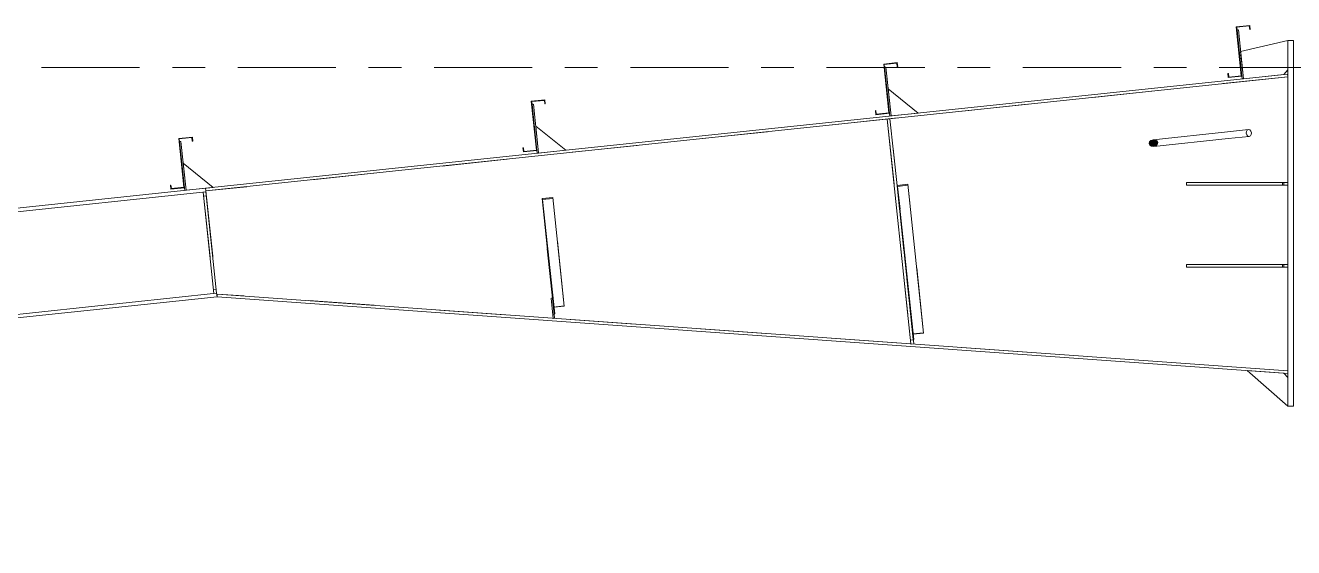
# Model space of a CAD drawing. Header units: millimetres. Extents: x -65 to 757, y -38 to 536.
# Drawn here: x 306.58 to 345.34, y 98.87 to 114.83 of the extents above; entities that cross this region are included whole.
import ezdxf

# ---------------------------------------------------------------- set-up
doc = ezdxf.new("R2010")
doc.units = ezdxf.units.MM
for name, pattern in [('XKITLINE00', [0]), ('XKITLINE02', [4, 2, -2]), ('XKITLINE03', [6, 3, -1, 1, -1])]:
    doc.linetypes.add(name, pattern=pattern)
doc.layers.add('Part', color=2, linetype='Continuous', lineweight=0)
doc.layers.add('S-grid', color=1, linetype='Continuous', lineweight=0)

# ---------------------------------------------------------------- blocks, each defined once
blk = doc.blocks.new('*A9')
at = {"layer": 'Part'}
blk.add_hatch(color=3, dxfattribs=at).paths.add_polyline_path([(322.039, 112.509), (322.453, 112.553), (322.466, 112.428), (322.451, 112.427), (322.44, 112.536), (322.055, 112.496), (322.213, 111.002), (321.798, 110.958), (321.785, 111.083), (321.8, 111.084), (321.811, 110.975), (322.196, 111.016)], flags=17)
blk = doc.blocks.new('*A10')
at = {"layer": 'Part'}
blk.add_hatch(color=3, dxfattribs=at).paths.add_polyline_path([(332.812, 113.645), (333.226, 113.689), (333.24, 113.565), (333.225, 113.563), (333.213, 113.672), (332.829, 113.632), (332.986, 112.139), (332.572, 112.095), (332.559, 112.219), (332.574, 112.221), (332.585, 112.111), (332.97, 112.152)], flags=17)
blk = doc.blocks.new('*A11')
at = {"layer": 'Part'}
blk.add_hatch(color=3, dxfattribs=at).paths.add_polyline_path([(343.586, 114.782), (344, 114.825), (344.013, 114.701), (343.998, 114.699), (343.987, 114.809), (343.602, 114.768), (343.76, 113.275), (343.345, 113.231), (343.332, 113.355), (343.347, 113.357), (343.359, 113.248), (343.743, 113.288)], flags=17)
blk = doc.blocks.new('*A116')
at = {"layer": 'Part'}
blk.add_hatch(color=3, dxfattribs=at).paths.add_polyline_path([(311.265, 111.373), (311.679, 111.416), (311.692, 111.292), (311.677, 111.29), (311.666, 111.4), (311.281, 111.359), (311.439, 109.866), (311.025, 109.822), (311.011, 109.946), (311.026, 109.948), (311.038, 109.839), (311.422, 109.879)], flags=17)
blk = doc.blocks.new('*A117')
at = {"layer": 'Part'}
blk.add_hatch(color=3, dxfattribs=at).paths.add_polyline_path([(311.265, 111.373), (311.679, 111.416), (311.692, 111.292), (311.677, 111.29), (311.666, 111.4), (311.281, 111.359), (311.439, 109.866), (311.025, 109.822), (311.011, 109.946), (311.026, 109.948), (311.038, 109.839), (311.422, 109.879)], flags=17)
blk = doc.blocks.new('*A120')
at = {"layer": 'Part'}
blk.add_hatch(color=3, dxfattribs=at).paths.add_polyline_path([(322.039, 112.509), (322.453, 112.553), (322.466, 112.428), (322.451, 112.427), (322.44, 112.536), (322.055, 112.496), (322.213, 111.002), (321.798, 110.958), (321.785, 111.083), (321.8, 111.084), (321.811, 110.975), (322.196, 111.016)], flags=17)
blk = doc.blocks.new('*A121')
at = {"layer": 'Part'}
blk.add_hatch(color=3, dxfattribs=at).paths.add_polyline_path([(332.812, 113.645), (333.226, 113.689), (333.24, 113.565), (333.225, 113.563), (333.213, 113.672), (332.829, 113.632), (332.986, 112.139), (332.572, 112.095), (332.559, 112.219), (332.574, 112.221), (332.585, 112.111), (332.97, 112.152)], flags=17)
blk = doc.blocks.new('*A122')
at = {"layer": 'Part'}
blk.add_hatch(color=3, dxfattribs=at).paths.add_polyline_path([(343.586, 114.782), (344, 114.825), (344.013, 114.701), (343.998, 114.699), (343.987, 114.809), (343.602, 114.768), (343.76, 113.275), (343.345, 113.231), (343.332, 113.355), (343.347, 113.357), (343.359, 113.248), (343.743, 113.288)], flags=17)
blk = doc.blocks.new('*A127')
at = {"layer": 'Part'}
blk.add_hatch(color=3, dxfattribs=at).paths.add_polyline_path([(333.218, 109.937), (333.55, 109.972), (333.553, 109.94), (333.238, 109.907), (333.303, 109.294), (333.286, 109.292)], flags=17)
blk = doc.blocks.new('*A128')
at = {"layer": 'Part'}
blk.add_hatch(color=3, dxfattribs=at).paths.add_polyline_path([(322.367, 109.533), (322.699, 109.568), (322.702, 109.542), (322.387, 109.509), (322.439, 109.014), (322.422, 109.012)], flags=17)
blk = doc.blocks.new('*A138')
at = {"layer": 'Part'}
blk.add_hatch(color=3, dxfattribs=at).paths.add_polyline_path([(341.11, 111.326), (341.163, 111.294), (341.186, 111.244), (341.174, 111.19), (341.129, 111.147), (341.065, 111.126), (340.997, 111.133), (340.945, 111.166), (340.922, 111.216), (340.934, 111.27), (340.978, 111.313), (341.043, 111.333)], flags=17)
blk = doc.blocks.new('*A476')
at = {"layer": 'S-grid', "color": 1, "linetype": 'XKITLINE03', "lineweight": 0}
blk.add_line((259.068, 113.542), (435.099, 113.542), dxfattribs=at)
blk = doc.blocks.new('*A479')
at = {"layer": 'Part', "color": 2, "linetype": 'XKITLINE00', "lineweight": 0}
for p, q in [((312.084, 109.85), (239.45, 102.189)), ((312.095, 109.742), (239.462, 102.081)), ((312.093, 109.767), (312.095, 109.742)), ((312.422, 106.643), (247.476, 99.793)), ((312.422, 106.643), (312.434, 106.535)), ((312.434, 106.535), (247.487, 99.685)), ((247.145, 99.758), (239.788, 98.982)), ((247.156, 99.65), (239.8, 98.874))]:
    blk.add_line(p, q, dxfattribs=at)
at = {"layer": 'Part', "color": 7, "linetype": 'XKITLINE02', "lineweight": 0}
for p, q in [((312.084, 109.85), (312.093, 109.767)), ((312.095, 109.742), (312.422, 106.643)), ((239.45, 102.189), (239.8, 98.874)), ((247.476, 99.793), (247.145, 99.758)), ((247.487, 99.685), (247.156, 99.65))]:
    blk.add_line(p, q, dxfattribs=at)
blk = doc.blocks.new('*A489')
at = {"layer": 'Part', "color": 2, "linetype": 'XKITLINE00', "lineweight": 0}
for p, q in [((322.039, 112.509), (322.453, 112.553)), ((322.196, 111.016), (322.039, 112.509)), ((322.44, 112.536), (322.055, 112.496)), ((322.055, 112.496), (322.213, 111.002)), ((322.451, 112.427), (322.44, 112.536)), ((322.466, 112.428), (322.451, 112.427)), ((322.453, 112.553), (322.466, 112.428)), ((321.785, 111.083), (321.8, 111.084)), ((321.798, 110.958), (321.785, 111.083)), ((322.213, 111.002), (321.798, 110.958)), ((321.8, 111.084), (321.811, 110.975)), ((321.811, 110.975), (322.196, 111.016))]:
    blk.add_line(p, q, dxfattribs=at)
blk = doc.blocks.new('*A490')
at = {"layer": 'Part', "color": 2, "linetype": 'XKITLINE00', "lineweight": 0}
for p, q in [((332.812, 113.645), (333.226, 113.689)), ((332.97, 112.152), (332.812, 113.645)), ((333.213, 113.672), (332.829, 113.632)), ((332.829, 113.632), (332.986, 112.139)), ((333.225, 113.563), (333.213, 113.672)), ((333.226, 113.689), (333.24, 113.565)), ((333.24, 113.565), (333.225, 113.563)), ((332.559, 112.219), (332.574, 112.221)), ((332.572, 112.095), (332.559, 112.219)), ((332.986, 112.139), (332.572, 112.095)), ((332.574, 112.221), (332.585, 112.111)), ((332.585, 112.111), (332.97, 112.152))]:
    blk.add_line(p, q, dxfattribs=at)
blk = doc.blocks.new('*A491')
at = {"layer": 'Part', "color": 2, "linetype": 'XKITLINE00', "lineweight": 0}
for p, q in [((343.586, 114.782), (344, 114.825)), ((343.743, 113.288), (343.586, 114.782)), ((343.987, 114.809), (343.602, 114.768)), ((343.602, 114.768), (343.76, 113.275)), ((343.998, 114.699), (343.987, 114.809)), ((344, 114.825), (344.013, 114.701)), ((344.013, 114.701), (343.998, 114.699)), ((343.332, 113.355), (343.347, 113.357)), ((343.345, 113.231), (343.332, 113.355)), ((343.76, 113.275), (343.345, 113.231)), ((343.347, 113.357), (343.359, 113.248)), ((343.359, 113.248), (343.743, 113.288))]:
    blk.add_line(p, q, dxfattribs=at)
blk = doc.blocks.new('*A829')
at = {"layer": 'Part', "color": 2, "linetype": 'XKITLINE00', "lineweight": 0}
for p, q in [((343.652, 114.688), (343.611, 114.684)), ((343.81, 113.196), (343.652, 114.688)), ((343.76, 113.275), (343.768, 113.192))]:
    blk.add_line(p, q, dxfattribs=at)
at = {"layer": 'Part', "color": 7, "linetype": 'XKITLINE02', "lineweight": 0}
for p, q in [((343.611, 114.684), (343.76, 113.275)), ((343.768, 113.192), (343.81, 113.196))]:
    blk.add_line(p, q, dxfattribs=at)
blk = doc.blocks.new('*A835')
at = {"layer": 'Part', "color": 2, "linetype": 'XKITLINE00', "lineweight": 0}
for p, q in [((345.167, 114.359), (343.722, 114.025)), ((345.042, 113.326), (345.167, 113.465))]:
    blk.add_line(p, q, dxfattribs=at)
at = {"layer": 'Part', "color": 7, "linetype": 'XKITLINE02', "lineweight": 0}
for p, q in [((343.722, 114.025), (343.81, 113.196)), ((345.167, 113.465), (345.167, 114.359)), ((343.81, 113.196), (345.042, 113.326))]:
    blk.add_line(p, q, dxfattribs=at)
blk = doc.blocks.new('*A836')
at = {"layer": 'Part', "color": 7, "linetype": 'XKITLINE02', "lineweight": 0}
for p, q in [((345.167, 110.026), (342.067, 110.026)), ((342.067, 109.942), (342.067, 110.026)), ((345.167, 109.942), (342.067, 109.942)), ((345, 109.942), (345, 110.026)), ((345.042, 109.942), (345.042, 110.026)), ((345.167, 110.026), (345.167, 109.942))]:
    blk.add_line(p, q, dxfattribs=at)
blk = doc.blocks.new('*A837')
at = {"layer": 'Part', "color": 7, "linetype": 'XKITLINE02', "lineweight": 0}
for p, q in [((345.167, 107.526), (342.067, 107.526)), ((342.067, 107.442), (342.067, 107.526)), ((345.167, 107.442), (342.067, 107.442)), ((345, 107.442), (345, 107.526)), ((345.042, 107.442), (345.042, 107.526)), ((345.167, 107.526), (345.167, 107.442))]:
    blk.add_line(p, q, dxfattribs=at)
blk = doc.blocks.new('*A872')
at = {"layer": 'Part', "color": 2, "linetype": 'XKITLINE00', "lineweight": 0}
for p, q in [((311.265, 111.373), (311.679, 111.416)), ((311.422, 109.879), (311.265, 111.373)), ((311.666, 111.4), (311.281, 111.359)), ((311.281, 111.359), (311.439, 109.866)), ((311.677, 111.29), (311.666, 111.4)), ((311.692, 111.292), (311.677, 111.29)), ((311.679, 111.416), (311.692, 111.292)), ((311.011, 109.946), (311.026, 109.948)), ((311.025, 109.822), (311.011, 109.946)), ((311.439, 109.866), (311.025, 109.822)), ((311.026, 109.948), (311.038, 109.839)), ((311.038, 109.839), (311.422, 109.879))]:
    blk.add_line(p, q, dxfattribs=at)
blk = doc.blocks.new('*A873')
at = {"layer": 'Part', "color": 2, "linetype": 'XKITLINE00', "lineweight": 0}
for p, q in [((311.265, 111.373), (311.679, 111.416)), ((311.422, 109.879), (311.265, 111.373)), ((311.666, 111.4), (311.281, 111.359)), ((311.281, 111.359), (311.439, 109.866)), ((311.677, 111.29), (311.666, 111.4)), ((311.692, 111.292), (311.677, 111.29)), ((311.679, 111.416), (311.692, 111.292)), ((311.011, 109.946), (311.026, 109.948)), ((311.025, 109.822), (311.011, 109.946)), ((311.439, 109.866), (311.025, 109.822)), ((311.026, 109.948), (311.038, 109.839)), ((311.038, 109.839), (311.422, 109.879))]:
    blk.add_line(p, q, dxfattribs=at)
blk = doc.blocks.new('*A876')
at = {"layer": 'Part', "color": 2, "linetype": 'XKITLINE00', "lineweight": 0}
for p, q in [((322.039, 112.509), (322.453, 112.553)), ((322.196, 111.016), (322.039, 112.509)), ((322.44, 112.536), (322.055, 112.496)), ((322.055, 112.496), (322.213, 111.002)), ((322.451, 112.427), (322.44, 112.536)), ((322.466, 112.428), (322.451, 112.427)), ((322.453, 112.553), (322.466, 112.428)), ((321.785, 111.083), (321.8, 111.084)), ((321.798, 110.958), (321.785, 111.083)), ((322.213, 111.002), (321.798, 110.958)), ((321.8, 111.084), (321.811, 110.975)), ((321.811, 110.975), (322.196, 111.016))]:
    blk.add_line(p, q, dxfattribs=at)
blk = doc.blocks.new('*A877')
at = {"layer": 'Part', "color": 2, "linetype": 'XKITLINE00', "lineweight": 0}
for p, q in [((332.812, 113.645), (333.226, 113.689)), ((332.97, 112.152), (332.812, 113.645)), ((333.213, 113.672), (332.829, 113.632)), ((332.829, 113.632), (332.986, 112.139)), ((333.225, 113.563), (333.213, 113.672)), ((333.226, 113.689), (333.24, 113.565)), ((333.24, 113.565), (333.225, 113.563)), ((332.559, 112.219), (332.574, 112.221)), ((332.572, 112.095), (332.559, 112.219)), ((332.986, 112.139), (332.572, 112.095)), ((332.574, 112.221), (332.585, 112.111)), ((332.585, 112.111), (332.97, 112.152))]:
    blk.add_line(p, q, dxfattribs=at)
blk = doc.blocks.new('*A878')
at = {"layer": 'Part', "color": 2, "linetype": 'XKITLINE00', "lineweight": 0}
for p, q in [((343.586, 114.782), (344, 114.825)), ((343.743, 113.288), (343.586, 114.782)), ((343.987, 114.809), (343.602, 114.768)), ((343.602, 114.768), (343.76, 113.275)), ((343.998, 114.699), (343.987, 114.809)), ((344, 114.825), (344.013, 114.701)), ((344.013, 114.701), (343.998, 114.699)), ((343.332, 113.355), (343.347, 113.357)), ((343.345, 113.231), (343.332, 113.355)), ((343.76, 113.275), (343.345, 113.231)), ((343.347, 113.357), (343.359, 113.248)), ((343.359, 113.248), (343.743, 113.288))]:
    blk.add_line(p, q, dxfattribs=at)
blk = doc.blocks.new('*A889')
at = {"layer": 'Part', "color": 7, "linetype": 'XKITLINE02', "lineweight": 0}
for p, q in [((345.167, 113.256), (312.093, 109.767)), ((345.167, 104.275), (345.167, 113.256)), ((312.093, 109.767), (312.425, 106.619)), ((345.167, 104.275), (312.439, 106.618))]:
    blk.add_line(p, q, dxfattribs=at)
at = {"layer": 'Part', "color": 2, "linetype": 'XKITLINE00', "lineweight": 0}
blk.add_line((312.439, 106.618), (312.425, 106.619), dxfattribs=at)
blk = doc.blocks.new('*A890')
at = {"layer": 'Part', "color": 2, "linetype": 'XKITLINE00', "lineweight": 0}
for p, q in [((312.434, 106.535), (312.439, 106.618)), ((312.439, 106.618), (345.167, 104.275)), ((345.161, 104.192), (312.434, 106.535)), ((345.167, 104.275), (345.161, 104.192))]:
    blk.add_line(p, q, dxfattribs=at)
blk = doc.blocks.new('*A891')
at = {"layer": 'Part', "color": 2, "linetype": 'XKITLINE00', "lineweight": 0}
for p, q in [((312.084, 109.85), (345.158, 113.339)), ((312.093, 109.767), (345.167, 113.256)), ((345.167, 113.256), (345.158, 113.339)), ((312.084, 109.85), (312.093, 109.767))]:
    blk.add_line(p, q, dxfattribs=at)
blk = doc.blocks.new('*A892')
at = {"layer": 'Part', "color": 7, "linetype": 'XKITLINE02', "lineweight": 0}
for p, q in [((333.715, 105.229), (333.218, 109.937)), ((333.731, 105.231), (333.238, 109.907)), ((334.029, 105.426), (333.55, 109.972)), ((333.697, 105.399), (334.028, 105.434)), ((333.714, 105.392), (334.029, 105.426)), ((333.715, 105.229), (333.731, 105.231))]:
    blk.add_line(p, q, dxfattribs=at)
blk = doc.blocks.new('*A893')
at = {"layer": 'Part', "color": 2, "linetype": 'XKITLINE00', "lineweight": 0}
for p, q in [((333.55, 109.972), (333.218, 109.937)), ((333.218, 109.937), (333.682, 105.543)), ((333.238, 109.907), (333.553, 109.94)), ((333.731, 105.231), (333.238, 109.907)), ((334.029, 105.426), (333.55, 109.972)), ((333.303, 109.294), (333.286, 109.292)), ((333.714, 105.392), (334.029, 105.426)), ((333.715, 105.229), (333.731, 105.231))]:
    blk.add_line(p, q, dxfattribs=at)
at = {"layer": 'Part', "color": 7, "linetype": 'XKITLINE02', "lineweight": 0}
for p, q in [((333.682, 105.543), (333.715, 105.229)), ((333.697, 105.399), (334.028, 105.434))]:
    blk.add_line(p, q, dxfattribs=at)
blk = doc.blocks.new('*A894')
at = {"layer": 'Part', "color": 2, "linetype": 'XKITLINE00', "lineweight": 0}
for p, q in [((332.879, 113.552), (332.837, 113.547)), ((333.036, 112.06), (332.879, 113.552)), ((332.986, 112.139), (332.995, 112.056))]:
    blk.add_line(p, q, dxfattribs=at)
at = {"layer": 'Part', "color": 7, "linetype": 'XKITLINE02', "lineweight": 0}
for p, q in [((332.837, 113.547), (332.986, 112.139)), ((332.995, 112.056), (333.036, 112.06))]:
    blk.add_line(p, q, dxfattribs=at)
blk = doc.blocks.new('*A895')
at = {"layer": 'Part', "color": 2, "linetype": 'XKITLINE00', "lineweight": 0}
blk.add_line((333.865, 112.147), (332.949, 112.889), dxfattribs=at)
at = {"layer": 'Part', "color": 7, "linetype": 'XKITLINE02', "lineweight": 0}
for p, q in [((332.949, 112.889), (333.036, 112.06)), ((333.036, 112.06), (333.865, 112.147))]:
    blk.add_line(p, q, dxfattribs=at)
blk = doc.blocks.new('*A896')
at = {"layer": 'Part', "color": 2, "linetype": 'XKITLINE00', "lineweight": 0}
for p, q in [((322.699, 109.568), (322.367, 109.533)), ((322.367, 109.533), (322.71, 106.288)), ((322.387, 109.509), (322.702, 109.542)), ((322.755, 106.014), (322.387, 109.509)), ((323.049, 106.248), (322.699, 109.568)), ((322.439, 109.014), (322.422, 109.012)), ((322.734, 106.214), (323.049, 106.248)), ((322.739, 106.012), (322.755, 106.014))]:
    blk.add_line(p, q, dxfattribs=at)
at = {"layer": 'Part', "color": 7, "linetype": 'XKITLINE02', "lineweight": 0}
for p, q in [((322.71, 106.288), (322.739, 106.012)), ((322.717, 106.223), (323.048, 106.258))]:
    blk.add_line(p, q, dxfattribs=at)
blk = doc.blocks.new('*A897')
at = {"layer": 'Part', "color": 7, "linetype": 'XKITLINE02', "lineweight": 0}
for p, q in [((322.739, 106.012), (322.367, 109.533)), ((322.755, 106.014), (322.387, 109.509)), ((323.049, 106.248), (322.699, 109.568)), ((322.717, 106.223), (323.048, 106.258)), ((322.734, 106.214), (323.049, 106.248)), ((322.739, 106.012), (322.755, 106.014))]:
    blk.add_line(p, q, dxfattribs=at)
blk = doc.blocks.new('*A898')
at = {"layer": 'Part', "color": 2, "linetype": 'XKITLINE00', "lineweight": 0}
for p, q in [((322.646, 106.497), (322.687, 106.501)), ((322.711, 105.883), (322.646, 106.497)), ((322.71, 106.288), (322.753, 105.88))]:
    blk.add_line(p, q, dxfattribs=at)
at = {"layer": 'Part', "color": 7, "linetype": 'XKITLINE02', "lineweight": 0}
for p, q in [((322.687, 106.501), (322.71, 106.288)), ((322.698, 106), (322.74, 106.004)), ((322.711, 105.883), (322.711, 105.875)), ((322.753, 105.88), (322.711, 105.875))]:
    blk.add_line(p, q, dxfattribs=at)
blk = doc.blocks.new('*A899')
at = {"layer": 'Part', "color": 7, "linetype": 'XKITLINE02', "lineweight": 0}
for p, q in [((322.687, 106.501), (322.646, 106.497)), ((322.646, 106.497), (322.711, 105.875)), ((322.753, 105.88), (322.687, 106.501)), ((322.698, 106), (322.74, 106.004)), ((322.711, 105.875), (322.753, 105.88))]:
    blk.add_line(p, q, dxfattribs=at)
blk = doc.blocks.new('*A900')
at = {"layer": 'Part', "color": 2, "linetype": 'XKITLINE00', "lineweight": 0}
for p, q in [((322.105, 112.415), (322.064, 112.411)), ((322.263, 110.924), (322.105, 112.415)), ((322.213, 111.002), (322.221, 110.919))]:
    blk.add_line(p, q, dxfattribs=at)
at = {"layer": 'Part', "color": 7, "linetype": 'XKITLINE02', "lineweight": 0}
for p, q in [((322.064, 112.411), (322.213, 111.002)), ((322.221, 110.919), (322.263, 110.924))]:
    blk.add_line(p, q, dxfattribs=at)
blk = doc.blocks.new('*A901')
at = {"layer": 'Part', "color": 2, "linetype": 'XKITLINE00', "lineweight": 0}
blk.add_line((323.091, 111.011), (322.175, 111.752), dxfattribs=at)
at = {"layer": 'Part', "color": 7, "linetype": 'XKITLINE02', "lineweight": 0}
for p, q in [((322.175, 111.752), (322.263, 110.924)), ((322.263, 110.924), (323.091, 111.011))]:
    blk.add_line(p, q, dxfattribs=at)
blk = doc.blocks.new('*A902')
at = {"layer": 'Part', "color": 7, "linetype": 'XKITLINE02', "lineweight": 0}
for p, q in [((333.004, 111.973), (332.921, 111.964)), ((332.921, 111.964), (333.646, 105.085)), ((333.729, 105.094), (333.004, 111.973)), ((333.633, 105.21), (333.716, 105.218)), ((333.646, 105.085), (333.729, 105.094))]:
    blk.add_line(p, q, dxfattribs=at)
blk = doc.blocks.new('*A903')
at = {"layer": 'Part', "color": 7, "linetype": 'XKITLINE02', "lineweight": 0}
for p, q in [((332.921, 111.964), (333.004, 111.973)), ((333.218, 109.937), (333.682, 105.543)), ((333.633, 105.21), (333.716, 105.218)), ((333.645, 105.1), (333.646, 105.085)), ((333.729, 105.094), (333.646, 105.085))]:
    blk.add_line(p, q, dxfattribs=at)
at = {"layer": 'Part', "color": 2, "linetype": 'XKITLINE00', "lineweight": 0}
for p, q in [((333.645, 105.1), (332.921, 111.964)), ((333.004, 111.973), (333.218, 109.937)), ((333.682, 105.543), (333.729, 105.094))]:
    blk.add_line(p, q, dxfattribs=at)
blk = doc.blocks.new('*A907')
at = {"layer": 'Part', "color": 2, "linetype": 'XKITLINE00', "lineweight": 0}
for p, q in [((345.333, 114.359), (345.167, 114.359)), ((345.167, 114.359), (345.167, 103.192)), ((345.333, 103.192), (345.333, 114.359)), ((345.167, 103.192), (345.333, 103.192))]:
    blk.add_line(p, q, dxfattribs=at)
blk = doc.blocks.new('*A910')
at = {"layer": 'Part', "color": 2, "linetype": 'XKITLINE00', "lineweight": 0}
for p, q in [((343.92, 104.281), (345.167, 103.192)), ((345.042, 104.2), (345.167, 104.067))]:
    blk.add_line(p, q, dxfattribs=at)
at = {"layer": 'Part', "color": 7, "linetype": 'XKITLINE02', "lineweight": 0}
for p, q in [((345.042, 104.2), (343.92, 104.281)), ((345.167, 104.067), (345.167, 103.192))]:
    blk.add_line(p, q, dxfattribs=at)
blk = doc.blocks.new('*A911')
at = {"layer": 'Part', "color": 2, "linetype": 'XKITLINE00', "lineweight": 0}
for p, q in [((345.167, 107.526), (342.067, 107.526)), ((342.067, 107.526), (342.067, 107.442)), ((345.167, 107.442), (342.067, 107.442)), ((345, 107.442), (345, 107.526))]:
    blk.add_line(p, q, dxfattribs=at)
at = {"layer": 'Part', "color": 7, "linetype": 'XKITLINE02', "lineweight": 0}
for p, q in [((345.042, 107.442), (345.042, 107.526)), ((345.167, 107.526), (345.167, 107.442))]:
    blk.add_line(p, q, dxfattribs=at)
blk = doc.blocks.new('*A912')
at = {"layer": 'Part', "color": 2, "linetype": 'XKITLINE00', "lineweight": 0}
for p, q in [((345.167, 110.026), (342.067, 110.026)), ((342.067, 110.026), (342.067, 109.942)), ((345.167, 109.942), (342.067, 109.942)), ((345, 109.942), (345, 110.026))]:
    blk.add_line(p, q, dxfattribs=at)
at = {"layer": 'Part', "color": 7, "linetype": 'XKITLINE02', "lineweight": 0}
for p, q in [((345.042, 109.942), (345.042, 110.026)), ((345.167, 110.026), (345.167, 109.942))]:
    blk.add_line(p, q, dxfattribs=at)
blk = doc.blocks.new('*A934')
at = {"layer": 'Part', "color": 7, "linetype": 'XKITLINE02', "lineweight": 0}
for p, q in [((312.012, 109.734), (312.095, 109.742)), ((312.012, 109.734), (312.339, 106.634)), ((312.095, 109.742), (312.422, 106.643)), ((312.025, 109.609), (312.108, 109.618)), ((312.409, 106.767), (312.326, 106.758)), ((312.422, 106.643), (312.339, 106.634))]:
    blk.add_line(p, q, dxfattribs=at)
blk = doc.blocks.new('*A935')
at = {"layer": 'Part', "color": 7, "linetype": 'XKITLINE02', "lineweight": 0}
for p, q in [((312.012, 109.734), (312.095, 109.742)), ((312.025, 109.609), (312.108, 109.618)), ((312.326, 106.758), (312.409, 106.767)), ((312.339, 106.634), (312.422, 106.643))]:
    blk.add_line(p, q, dxfattribs=at)
at = {"layer": 'Part', "color": 2, "linetype": 'XKITLINE00', "lineweight": 0}
for p, q in [((312.339, 106.634), (312.012, 109.734)), ((312.095, 109.742), (312.422, 106.643))]:
    blk.add_line(p, q, dxfattribs=at)
blk = doc.blocks.new('*A936')
at = {"layer": 'Part', "color": 2, "linetype": 'XKITLINE00', "lineweight": 0}
for p, q in [((311.332, 111.279), (311.29, 111.275)), ((311.489, 109.787), (311.332, 111.279)), ((311.439, 109.866), (311.448, 109.783))]:
    blk.add_line(p, q, dxfattribs=at)
at = {"layer": 'Part', "color": 7, "linetype": 'XKITLINE02', "lineweight": 0}
for p, q in [((311.29, 111.275), (311.439, 109.866)), ((311.448, 109.783), (311.489, 109.787))]:
    blk.add_line(p, q, dxfattribs=at)
blk = doc.blocks.new('*A937')
at = {"layer": 'Part', "color": 2, "linetype": 'XKITLINE00', "lineweight": 0}
blk.add_line((312.318, 109.875), (311.402, 110.616), dxfattribs=at)
at = {"layer": 'Part', "color": 7, "linetype": 'XKITLINE02', "lineweight": 0}
for p, q in [((311.402, 110.616), (311.489, 109.787)), ((311.489, 109.787), (312.318, 109.875))]:
    blk.add_line(p, q, dxfattribs=at)
blk = doc.blocks.new('*A938')
at = {"layer": 'Part', "color": 2, "linetype": 'XKITLINE00', "lineweight": 0}
for p, q in [((340.934, 111.27), (340.922, 111.216)), ((340.978, 111.313), (340.934, 111.27)), ((341.043, 111.333), (340.978, 111.313)), ((343.317, 111.573), (341.043, 111.333)), ((341.11, 111.326), (341.043, 111.333)), ((343.339, 111.366), (341.065, 111.126)), ((341.163, 111.294), (341.11, 111.326)), ((341.186, 111.244), (341.163, 111.294)), ((340.922, 111.216), (340.945, 111.166)), ((340.945, 111.166), (340.997, 111.133)), ((340.997, 111.133), (341.065, 111.126)), ((341.065, 111.126), (341.129, 111.147)), ((341.129, 111.147), (341.174, 111.19)), ((341.174, 111.19), (341.186, 111.244))]:
    blk.add_line(p, q, dxfattribs=at)
at = {"layer": 'Part', "color": 7, "linetype": 'XKITLINE02', "lineweight": 0}
for p, q in [((343.961, 111.641), (343.317, 111.573)), ((343.983, 111.434), (343.339, 111.366)), ((343.891, 111.529), (343.896, 111.582)), ((343.907, 111.478), (343.891, 111.529)), ((343.896, 111.582), (343.922, 111.623)), ((343.941, 111.444), (343.907, 111.478)), ((343.922, 111.623), (343.961, 111.641)), ((343.983, 111.434), (343.941, 111.444)), ((343.961, 111.641), (344.003, 111.632)), ((344.022, 111.452), (343.983, 111.434)), ((344.003, 111.632), (344.037, 111.597)), ((344.048, 111.493), (344.022, 111.452)), ((344.037, 111.597), (344.053, 111.546)), ((344.053, 111.546), (344.048, 111.493))]:
    blk.add_line(p, q, dxfattribs=at)

msp = doc.modelspace()

# ---------------------------------------------------------------- block references
at = {"lineweight": 0}
for name in ['*A476', '*A11', '*A122', '*A491', '*A878', '*A829', '*A835', '*A907', '*A10', '*A121', '*A490', '*A877', '*A891', '*A889', '*A894', '*A895', '*A9', '*A120', '*A489', '*A876', '*A900', '*A901', '*A902', '*A903', '*A116', '*A117', '*A872', '*A873', '*A936', '*A938', '*A138', '*A937', '*A479', '*A934', '*A935', '*A127', '*A892', '*A893', '*A836', '*A912', '*A128', '*A896', '*A897', '*A837', '*A911', '*A890', '*A898', '*A899', '*A910']:
    msp.add_blockref(name, (0, 0), dxfattribs=at)

doc.saveas('drawing.dxf')
